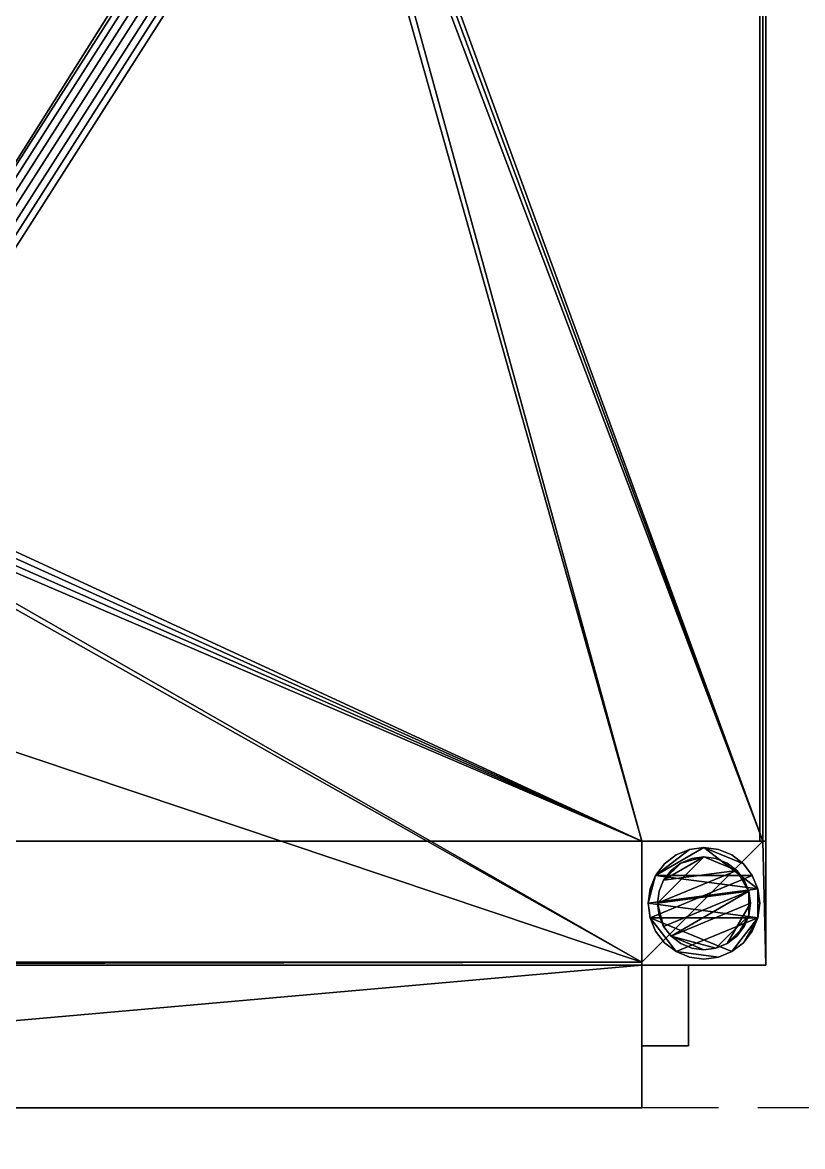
# Model space of a CAD drawing. Header units: millimetres. Extents: x -1 to 1080, y -1245 to 0.
# Drawn here: x 360.2 to 611.8, y -737.5 to -374.9 of the extents above; entities that cross this region are included whole.
import ezdxf

# ---------------------------------------------------------------- set-up
doc = ezdxf.new("R2010")
doc.units = ezdxf.units.MM
doc.linetypes.add('NASCOSTA', pattern=[0.381, 0.254, -0.127])
for name, color, linetype in [('IQ_200_2D', 1, 'Continuous'), ('IQ_200_3D', 1, 'Continuous'), ('IQ_204_2D', 7, 'Continuous'), ('IQ_204_3D', 7, 'Continuous')]:
    doc.layers.add(name, color=color, linetype=linetype)
doc.layers.add('IQ_CURTAIN_3D', color=7, linetype='Continuous', transparency=0.9)

msp = doc.modelspace()

# ---------------------------------------------------------------- linework, layer by layer
at = {"layer": 'IQ_200_2D', "linetype": 'Continuous'}
for p, q in [((600, -54), (600, -679)), ((600, -679), (0, -679)), ((560, -725), (560, -679)), ((40, -725), (560, -725))]:
    msp.add_line(p, q, dxfattribs=at)
at = {"layer": 'IQ_204_2D', "linetype": 'Continuous'}
for p, q in [((575, -704.98), (575, -679)), ((560, -704.98), (575, -704.98))]:
    msp.add_line(p, q, dxfattribs=at)
at = {"layer": 'IQ_204_2D', "linetype": 'NASCOSTA', "ltscale": 100}
msp.add_line((1080, -725), (560, -725), dxfattribs=at)
msp.add_arc((560, -725), 520, 180, 0, dxfattribs=at)
at = {"layer": 'IQ_CURTAIN_3D'}
for p, q in [((600, -420.25, 898.97), (600, -420.25, 1369.03)), ((600, -482.75, 898.97), (600, -482.75, 1369.03)), ((600, -545.25, 898.97), (600, -545.25, 1369.03)), ((600, -607.75, 898.97), (600, -607.75, 1369.03))]:
    msp.add_line(p, q, dxfattribs=at)

# ---------------------------------------------------------------- meshes
at = {"layer": 'IQ_200_3D'}
mesh = msp.add_polyface(dxfattribs=at)
corners = [(0, -54, 1450), (0, -679, 1450), (600, -679, 1450), (600, -54, 1450), (440, -54, 1450), (386, 0, 1450), (214, 0, 1450), (160, -54, 1450)]
mesh.append_faces([[corners[k] for k in face] for face in [(4, 1, 2, 3), (1, 7, 0), (7, 5, 6)]], dxfattribs={"vtx0": -1})
mesh.append_faces([[corners[k] for k in face] for face in [(4, 5, 7, 1)]], dxfattribs={"vtx1": -1, "vtx2": -1, "vtx3": -1})
mesh = msp.add_polyface(dxfattribs=at)
corners = [(600, -54, 725), (600, -679, 725), (560, -679, 725), (560, -725, 725), (40, -725, 725), (40, -679, 725), (0, -679, 725), (0, -54, 725), (160, -54, 725), (214, 0, 725), (386, 0, 725), (440, -54, 725), (1, -639, 725), (40, -639, 725), (40, -678, 725), (560, -678, 725), (560, -639, 725), (599, -639, 725), (599, -94, 725), (560, -94, 725), (560, -55, 725), (40, -55, 725), (40, -94, 725), (1, -94, 725)]
mesh.append_faces([[corners[k] for k in face] for face in [(11, 8, 9, 10)]], dxfattribs={"vtx0": -1})
mesh.append_faces([[corners[k] for k in face] for face in [(23, 7, 21, 22), (20, 0, 18, 19)]], dxfattribs={"vtx0": -1, "vtx1": -1})
mesh.append_faces([[corners[k] for k in face] for face in [(6, 12, 14, 5)]], dxfattribs={"vtx0": -1, "vtx1": -1, "vtx2": -1})
mesh.append_faces([[corners[k] for k in face] for face in [(20, 8, 11, 0)]], dxfattribs={"vtx0": -1, "vtx1": -1, "vtx3": -1})
mesh.append_faces([[corners[k] for k in face] for face in [(7, 23, 12, 6), (8, 20, 21, 7)]], dxfattribs={"vtx0": -1, "vtx2": -1})
mesh.append_faces([[corners[k] for k in face] for face in [(2, 4, 5, 15)]], dxfattribs={"vtx0": -1, "vtx2": -1, "vtx3": -1})
mesh.append_faces([[corners[k] for k in face] for face in [(13, 14, 12)]], dxfattribs={"vtx1": -1})
mesh.append_faces([[corners[k] for k in face] for face in [(14, 15, 5)]], dxfattribs={"vtx1": -1, "vtx2": -1})
mesh.append_faces([[corners[k] for k in face] for face in [(1, 2, 15, 17)]], dxfattribs={"vtx1": -1, "vtx2": -1, "vtx3": -1})
mesh.append_faces([[corners[k] for k in face] for face in [(17, 18, 0, 1)]], dxfattribs={"vtx1": -1, "vtx3": -1})
mesh.append_faces([[corners[k] for k in face] for face in [(15, 16, 17), (2, 3, 4)]], dxfattribs={"vtx2": -1})
mesh = msp.add_polyface(dxfattribs=at)
corners = [(600, -54, 1450), (600, -679, 1450), (600, -679, 725), (600, -54, 725), (600, -639, 850), (600, -639, 1370), (600, -94, 1370), (600, -94, 850)]
mesh.append_faces([[corners[k] for k in face] for face in [(1, 5, 6, 0), (0, 6, 7, 3)]], dxfattribs={"vtx0": -1, "vtx2": -1})
mesh.append_faces([[corners[k] for k in face] for face in [(4, 5, 1, 2), (7, 4, 2, 3)]], dxfattribs={"vtx1": -1, "vtx3": -1})
mesh = msp.add_polyface(dxfattribs=at)
corners = [(1, -639, 201.37), (1, -94, 201.37), (40, -94, 201.37), (40, -55, 201.37), (560, -55, 201.37), (560, -94, 201.37), (599, -94, 201.37), (599, -639, 201.37), (560, -639, 201.37), (560, -678, 201.37), (40, -678, 201.37), (40, -639, 201.37), (141, -553.9, 201.37), (141.34, -556.49, 201.37), (142.34, -558.9, 201.37), (143.93, -560.97, 201.37), (146, -562.56, 201.37), (148.41, -563.56, 201.37), (151, -563.9, 201.37), (153.59, -563.56, 201.37), (156, -562.56, 201.37), (158.07, -560.97, 201.37), (159.66, -558.9, 201.37), (160.66, -556.49, 201.37), (161, -553.9, 201.37), (160.66, -551.31, 201.37), (159.66, -548.9, 201.37), (158.07, -546.83, 201.37), (156, -545.24, 201.37), (153.59, -544.24, 201.37), (151, -543.9, 201.37), (148.41, -544.24, 201.37), (146, -545.24, 201.37), (143.93, -546.83, 201.37), (142.34, -548.9, 201.37), (141.34, -551.31, 201.37), (201, -553.9, 201.37), (201.34, -556.49, 201.37), (202.34, -558.9, 201.37), (203.93, -560.97, 201.37), (206, -562.56, 201.37), (208.41, -563.56, 201.37), (211, -563.9, 201.37), (213.59, -563.56, 201.37), (216, -562.56, 201.37), (218.07, -560.97, 201.37), (219.66, -558.9, 201.37), (220.66, -556.49, 201.37), (221, -553.9, 201.37), (220.66, -551.31, 201.37), (219.66, -548.9, 201.37), (218.07, -546.83, 201.37), (216, -545.24, 201.37), (213.59, -544.24, 201.37), (211, -543.9, 201.37), (208.41, -544.24, 201.37), (206, -545.24, 201.37), (203.93, -546.83, 201.37), (202.34, -548.9, 201.37), (201.34, -551.31, 201.37), (291, -523.9, 201.37), (291.34, -526.49, 201.37), (292.34, -528.9, 201.37), (293.93, -530.97, 201.37), (296, -532.56, 201.37), (298.41, -533.56, 201.37), (301, -533.9, 201.37), (303.59, -533.56, 201.37), (306, -532.56, 201.37), (308.07, -530.97, 201.37), (309.66, -528.9, 201.37), (310.66, -526.49, 201.37), (311, -523.9, 201.37), (310.66, -521.31, 201.37), (309.66, -518.9, 201.37), (308.07, -516.83, 201.37), (306, -515.24, 201.37), (303.59, -514.24, 201.37), (301, -513.9, 201.37), (298.41, -514.24, 201.37), (296, -515.24, 201.37), (293.93, -516.83, 201.37), (292.34, -518.9, 201.37), (291.34, -521.31, 201.37), (447.9, -277, 201.37), (448.24, -279.59, 201.37), (449.24, -282, 201.37), (450.83, -284.07, 201.37), (452.9, -285.66, 201.37), (455.31, -286.66, 201.37), (457.9, -287, 201.37), (460.49, -286.66, 201.37), (462.9, -285.66, 201.37), (464.97, -284.07, 201.37), (466.56, -282, 201.37), (467.56, -279.59, 201.37), (467.9, -277, 201.37), (467.56, -274.41, 201.37), (466.56, -272, 201.37), (464.97, -269.93, 201.37), (462.9, -268.34, 201.37), (460.49, -267.34, 201.37), (457.9, -267, 201.37), (455.31, -267.34, 201.37), (452.9, -268.34, 201.37), (450.83, -269.93, 201.37), (449.24, -272, 201.37), (448.24, -274.41, 201.37)]
mesh.append_faces([[corners[k] for k in face] for face in [(70, 8, 69), (71, 8, 70), (62, 49, 61), (102, 5, 101), (95, 7, 94), (85, 79, 84), (92, 8, 91), (21, 40, 20), (14, 11, 13), (58, 27, 57), (35, 0, 34)]], dxfattribs={"vtx0": -1, "vtx1": -1})
mesh.append_faces([[corners[k] for k in face] for face in [(80, 2, 84, 79)]], dxfattribs={"vtx0": -1, "vtx1": -1, "vtx2": -1})
mesh.append_faces([[corners[k] for k in face] for face in [(80, 54, 30, 2)]], dxfattribs={"vtx0": -1, "vtx1": -1, "vtx2": -1, "vtx3": -1})
mesh.append_faces([[corners[k] for k in face] for face in [(50, 60, 61, 49), (52, 82, 83, 51), (54, 80, 81, 53), (51, 83, 60, 50), (104, 4, 5, 103), (6, 97, 98), (2, 107, 84), (53, 81, 82, 52), (20, 40, 41, 19), (11, 16, 17, 10), (28, 56, 57, 27), (29, 55, 56, 28), (2, 30, 31)]], dxfattribs={"vtx0": -1, "vtx2": -1})
mesh.append_faces([[corners[k] for k in face] for face in [(44, 66, 67, 9), (8, 72, 73, 91)]], dxfattribs={"vtx0": -1, "vtx2": -1, "vtx3": -1})
mesh.append_faces([[corners[k] for k in face] for face in [(67, 68, 9), (71, 72, 8), (96, 97, 6), (93, 94, 7), (100, 101, 5), (99, 100, 5), (102, 103, 5), (106, 107, 2), (42, 43, 10), (44, 45, 66), (18, 19, 10), (17, 18, 10), (15, 16, 11), (14, 15, 11), (12, 13, 11), (31, 32, 2)]], dxfattribs={"vtx1": -1, "vtx2": -1})
mesh.append_faces([[corners[k] for k in face] for face in [(41, 42, 10, 19)]], dxfattribs={"vtx1": -1, "vtx2": -1, "vtx3": -1})
mesh.append_faces([[corners[k] for k in face] for face in [(8, 9, 68, 69), (7, 8, 92, 93), (74, 75, 89, 90), (73, 74, 90, 91), (75, 76, 88, 89), (65, 66, 45, 46), (64, 65, 46, 47), (62, 63, 48, 49), (63, 64, 47, 48), (78, 79, 85, 86), (77, 78, 86, 87), (76, 77, 87, 88), (95, 96, 6, 7), (5, 6, 98, 99), (104, 105, 3, 4), (105, 106, 2, 3), (43, 44, 9, 10), (39, 40, 21, 22), (38, 39, 22, 23), (37, 38, 23, 24), (36, 37, 24, 25), (35, 12, 11, 0), (59, 36, 25, 26), (58, 59, 26, 27), (54, 55, 29, 30), (32, 33, 1, 2), (33, 34, 0, 1)]], dxfattribs={"vtx1": -1, "vtx3": -1})
mesh = msp.add_polyface(dxfattribs=at)
corners = [(0, -639, 850), (600, -639, 850), (600, -94, 850), (0, -94, 850), (0, -94, 850), (0, -94, 850), (0, -639, 850), (0, -639, 850)]
mesh.append_faces([[corners[k] for k in face] for face in [(1, 2, 7, 0), (6, 7, 4, 5)]], dxfattribs={"vtx1": -1})
mesh.append_faces([[corners[k] for k in face] for face in [(2, 3, 4, 7)]], dxfattribs={"vtx2": -1, "vtx3": -1})
mesh = msp.add_polyface(dxfattribs=at)
corners = [(0, -639, 1370), (0, -94, 1370), (600, -94, 1370), (600, -639, 1370)]
mesh.append_faces([[corners[k] for k in face] for face in [(0, 1, 2, 3)]])
mesh = msp.add_polyface(dxfattribs=at)
corners = [(599, -94, 201.37), (599, -94, 725), (599, -639, 725), (599, -639, 201.37)]
mesh.append_faces([[corners[k] for k in face] for face in [(0, 1, 2, 3)]])
mesh = msp.add_polyface(dxfattribs=at)
corners = [(600, -639, 850), (0, -639, 850), (0, -639, 910), (0, -639, 1370), (600, -639, 1370)]
mesh.append_faces([[corners[k] for k in face] for face in [(4, 0, 2, 3)]], dxfattribs={"vtx1": -1})
mesh.append_faces([[corners[k] for k in face] for face in [(0, 1, 2)]], dxfattribs={"vtx2": -1})
mesh = msp.add_polyface(dxfattribs=at)
corners = [(560, -639, 201.37), (560, -639, 725), (560, -678, 725), (560, -678, 201.37)]
mesh.append_faces([[corners[k] for k in face] for face in [(0, 1, 2, 3)]])
mesh = msp.add_polyface(dxfattribs=at)
corners = [(599, -639, 201.37), (599, -639, 725), (560, -639, 725), (560, -639, 201.37)]
mesh.append_faces([[corners[k] for k in face] for face in [(0, 1, 2, 3)]])
mesh = msp.add_polyface(dxfattribs=at)
corners = [(560, -639, 725), (560, -679, 725), (600, -679, 725), (600, -639, 725)]
mesh.append_faces([[corners[k] for k in face] for face in [(0, 1, 2, 3)]])
mesh = msp.add_polyface(dxfattribs=at)
corners = [(600, -679, 75), (560, -679, 75), (560, -639, 75), (600, -639, 75)]
mesh.append_faces([[corners[k] for k in face] for face in [(0, 1, 2, 3)]])
mesh = msp.add_polyface(dxfattribs=at)
corners = [(600, -639, 725), (600, -639, 75), (560, -639, 75), (560, -639, 725)]
mesh.append_faces([[corners[k] for k in face] for face in [(0, 1, 2, 3)]])
mesh = msp.add_polyface(dxfattribs=at)
corners = [(560, -639, 725), (560, -639, 75), (560, -679, 75), (560, -679, 725)]
mesh.append_faces([[corners[k] for k in face] for face in [(0, 1, 2, 3)]])
mesh = msp.add_polyface(dxfattribs=at)
corners = [(562, -659, 5), (562.61, -663.66, 5), (564.41, -668, 5), (567.27, -671.73, 5), (571, -674.59, 5), (575.34, -676.39, 5), (580, -677, 5), (584.66, -676.39, 5), (589, -674.59, 5), (592.73, -671.73, 5), (595.59, -668, 5), (597.39, -663.66, 5), (598, -659, 5), (597.39, -654.34, 5), (595.59, -650, 5), (592.73, -646.27, 5), (589, -643.41, 5), (584.66, -641.61, 5), (580, -641, 5), (575.34, -641.61, 5), (571, -643.41, 5), (567.27, -646.27, 5), (564.41, -650, 5), (562.61, -654.34, 5)]
mesh.append_faces([[corners[k] for k in face] for face in [(11, 8, 9, 10)]], dxfattribs={"vtx0": -1})
mesh.append_faces([[corners[k] for k in face] for face in [(4, 7, 8, 11), (11, 0, 1, 4), (13, 18, 19, 22)]], dxfattribs={"vtx0": -1, "vtx2": -1, "vtx3": -1})
mesh.append_faces([[corners[k] for k in face] for face in [(0, 11, 12, 13)]], dxfattribs={"vtx0": -1, "vtx3": -1})
mesh.append_faces([[corners[k] for k in face] for face in [(2, 3, 4, 1), (16, 17, 18, 15)]], dxfattribs={"vtx2": -1})
mesh.append_faces([[corners[k] for k in face] for face in [(13, 14, 15, 18), (22, 23, 0, 13)]], dxfattribs={"vtx2": -1, "vtx3": -1})
mesh.append_faces([[corners[k] for k in face] for face in [(4, 5, 6, 7), (19, 20, 21, 22)]], dxfattribs={"vtx3": -1})
mesh = msp.add_polyface(dxfattribs=at)
corners = [(562, -659), (562.61, -654.34), (564.41, -650), (567.27, -646.27), (571, -643.41), (575.34, -641.61), (580, -641), (584.66, -641.61), (589, -643.41), (592.73, -646.27), (595.59, -650), (597.39, -654.34), (598, -659), (597.39, -663.66), (595.59, -668), (592.73, -671.73), (589, -674.59), (584.66, -676.39), (580, -677), (575.34, -676.39), (571, -674.59), (567.27, -671.73), (564.41, -668), (562.61, -663.66)]
mesh.append_faces([[corners[k] for k in face] for face in [(2, 0, 1), (15, 13, 14), (13, 11, 12)]], dxfattribs={"vtx0": -1})
mesh.append_faces([[corners[k] for k in face] for face in [(16, 23, 13, 15)]], dxfattribs={"vtx0": -1, "vtx1": -1, "vtx2": -1})
mesh.append_faces([[corners[k] for k in face] for face in [(2, 10, 23, 0)]], dxfattribs={"vtx0": -1, "vtx1": -1, "vtx3": -1})
mesh.append_faces([[corners[k] for k in face] for face in [(2, 5, 6)]], dxfattribs={"vtx0": -1, "vtx2": -1})
mesh.append_faces([[corners[k] for k in face] for face in [(23, 10, 11, 13), (23, 16, 17, 20)]], dxfattribs={"vtx0": -1, "vtx2": -1, "vtx3": -1})
mesh.append_faces([[corners[k] for k in face] for face in [(9, 10, 2, 6)]], dxfattribs={"vtx1": -1, "vtx2": -1, "vtx3": -1})
mesh.append_faces([[corners[k] for k in face] for face in [(3, 4, 5, 2), (18, 19, 20, 17)]], dxfattribs={"vtx2": -1})
mesh.append_faces([[corners[k] for k in face] for face in [(6, 7, 8, 9), (20, 21, 22, 23)]], dxfattribs={"vtx3": -1})
mesh = msp.add_polyface(dxfattribs=at)
corners = [(562, -659, 5), (562.61, -654.34, 5), (564.41, -650, 5), (567.27, -646.27, 5), (571, -643.41, 5), (575.34, -641.61, 5), (580, -641, 5), (584.66, -641.61, 5), (589, -643.41, 5), (592.73, -646.27, 5), (595.59, -650, 5), (597.39, -654.34, 5), (598, -659, 5), (598, -659), (597.39, -654.34), (595.59, -650), (592.73, -646.27), (589, -643.41), (584.66, -641.61), (580, -641), (575.34, -641.61), (571, -643.41), (567.27, -646.27), (564.41, -650), (562.61, -654.34), (562, -659)]
mesh.append_faces([[corners[k] for k in face] for face in [(13, 14, 11, 12), (0, 1, 24, 25)]], dxfattribs={"vtx1": -1})
mesh.append_faces([[corners[k] for k in face] for face in [(14, 15, 10, 11), (16, 17, 8, 9), (15, 16, 9, 10), (17, 18, 7, 8), (6, 7, 18, 19), (19, 20, 5, 6), (20, 21, 4, 5), (22, 23, 2, 3), (21, 22, 3, 4), (23, 24, 1, 2)]], dxfattribs={"vtx1": -1, "vtx3": -1})
mesh = msp.add_polyface(dxfattribs=at)
corners = [(600, -679, 725), (600, -679, 75), (600, -639, 75), (600, -639, 725)]
mesh.append_faces([[corners[k] for k in face] for face in [(0, 1, 2, 3)]])
mesh = msp.add_polyface(dxfattribs=at)
corners = [(565, -659, 75), (565.51, -662.88, 75), (567.01, -666.5, 75), (569.39, -669.61, 75), (572.5, -671.99, 75), (576.12, -673.49, 75), (580, -674, 75), (583.88, -673.49, 75), (587.5, -671.99, 75), (590.61, -669.61, 75), (592.99, -666.5, 75), (594.49, -662.88, 75), (595, -659, 75), (594.49, -655.12, 75), (592.99, -651.5, 75), (590.61, -648.39, 75), (587.5, -646.01, 75), (583.88, -644.51, 75), (580, -644, 75), (576.12, -644.51, 75), (572.5, -646.01, 75), (569.39, -648.39, 75), (567.01, -651.5, 75), (565.51, -655.12, 75)]
mesh.append_faces([[corners[k] for k in face] for face in [(10, 8, 9), (22, 20, 21)]], dxfattribs={"vtx0": -1})
mesh.append_faces([[corners[k] for k in face] for face in [(7, 3, 6)]], dxfattribs={"vtx0": -1, "vtx1": -1})
mesh.append_faces([[corners[k] for k in face] for face in [(22, 15, 18, 20)]], dxfattribs={"vtx0": -1, "vtx1": -1, "vtx2": -1, "vtx3": -1})
mesh.append_faces([[corners[k] for k in face] for face in [(13, 2, 3, 12)]], dxfattribs={"vtx0": -1, "vtx2": -1})
mesh.append_faces([[corners[k] for k in face] for face in [(3, 7, 8, 12)]], dxfattribs={"vtx0": -1, "vtx2": -1, "vtx3": -1})
mesh.append_faces([[corners[k] for k in face] for face in [(17, 18, 15, 16), (19, 20, 18)]], dxfattribs={"vtx1": -1})
mesh.append_faces([[corners[k] for k in face] for face in [(11, 12, 8, 10)]], dxfattribs={"vtx1": -1, "vtx2": -1})
mesh.append_faces([[corners[k] for k in face] for face in [(4, 5, 6, 3)]], dxfattribs={"vtx2": -1})
mesh.append_faces([[corners[k] for k in face] for face in [(0, 1, 2, 13), (13, 14, 15, 0), (22, 23, 0, 15)]], dxfattribs={"vtx2": -1, "vtx3": -1})
mesh = msp.add_polyface(dxfattribs=at)
corners = [(565, -659, 5), (565.51, -655.12, 5), (567.01, -651.5, 5), (569.39, -648.39, 5), (572.5, -646.01, 5), (576.12, -644.51, 5), (580, -644, 5), (583.88, -644.51, 5), (587.5, -646.01, 5), (590.61, -648.39, 5), (592.99, -651.5, 5), (594.49, -655.12, 5), (595, -659, 5), (594.49, -662.88, 5), (592.99, -666.5, 5), (590.61, -669.61, 5), (587.5, -671.99, 5), (583.88, -673.49, 5), (580, -674, 5), (576.12, -673.49, 5), (572.5, -671.99, 5), (569.39, -669.61, 5), (567.01, -666.5, 5), (565.51, -662.88, 5)]
mesh.append_faces([[corners[k] for k in face] for face in [(9, 6, 7, 8), (4, 2, 3), (15, 13, 14)]], dxfattribs={"vtx0": -1})
mesh.append_faces([[corners[k] for k in face] for face in [(18, 21, 17)]], dxfattribs={"vtx0": -1, "vtx1": -1})
mesh.append_faces([[corners[k] for k in face] for face in [(22, 0, 11, 21)]], dxfattribs={"vtx0": -1, "vtx1": -1, "vtx2": -1})
mesh.append_faces([[corners[k] for k in face] for face in [(0, 6, 9, 11), (21, 11, 13, 17)]], dxfattribs={"vtx0": -1, "vtx1": -1, "vtx2": -1, "vtx3": -1})
mesh.append_faces([[corners[k] for k in face] for face in [(23, 0, 22), (12, 13, 11)]], dxfattribs={"vtx1": -1})
mesh.append_faces([[corners[k] for k in face] for face in [(16, 17, 13, 15)]], dxfattribs={"vtx1": -1, "vtx2": -1})
mesh.append_faces([[corners[k] for k in face] for face in [(9, 10, 11)]], dxfattribs={"vtx2": -1})
mesh.append_faces([[corners[k] for k in face] for face in [(4, 5, 6, 2), (0, 1, 2, 6)]], dxfattribs={"vtx2": -1, "vtx3": -1})
mesh.append_faces([[corners[k] for k in face] for face in [(18, 19, 20, 21)]], dxfattribs={"vtx3": -1})
mesh = msp.add_polyface(dxfattribs=at)
corners = [(565, -659, 75), (565.51, -655.12, 75), (567.01, -651.5, 75), (569.39, -648.39, 75), (572.5, -646.01, 75), (576.12, -644.51, 75), (580, -644, 75), (583.88, -644.51, 75), (587.5, -646.01, 75), (590.61, -648.39, 75), (592.99, -651.5, 75), (594.49, -655.12, 75), (595, -659, 75), (595, -659, 5), (594.49, -655.12, 5), (592.99, -651.5, 5), (590.61, -648.39, 5), (587.5, -646.01, 5), (583.88, -644.51, 5), (580, -644, 5), (576.12, -644.51, 5), (572.5, -646.01, 5), (569.39, -648.39, 5), (567.01, -651.5, 5), (565.51, -655.12, 5), (565, -659, 5)]
mesh.append_faces([[corners[k] for k in face] for face in [(1, 24, 25, 0)]], dxfattribs={"vtx0": -1})
mesh.append_faces([[corners[k] for k in face] for face in [(8, 17, 18, 7), (9, 16, 17, 8), (7, 18, 19, 6), (15, 10, 11, 14), (5, 20, 21, 4), (4, 21, 22, 3), (2, 23, 24, 1), (3, 22, 23, 2), (20, 5, 6, 19)]], dxfattribs={"vtx0": -1, "vtx2": -1})
mesh.append_faces([[corners[k] for k in face] for face in [(13, 14, 11, 12)]], dxfattribs={"vtx1": -1})
mesh.append_faces([[corners[k] for k in face] for face in [(9, 10, 15, 16)]], dxfattribs={"vtx1": -1, "vtx3": -1})
mesh = msp.add_polyface(dxfattribs=at)
corners = [(598, -659, 5), (597.39, -663.66, 5), (595.59, -668, 5), (592.73, -671.73, 5), (589, -674.59, 5), (584.66, -676.39, 5), (580, -677, 5), (575.34, -676.39, 5), (571, -674.59, 5), (567.27, -671.73, 5), (564.41, -668, 5), (562.61, -663.66, 5), (562, -659, 5), (562, -659), (562.61, -663.66), (564.41, -668), (567.27, -671.73), (571, -674.59), (575.34, -676.39), (580, -677), (584.66, -676.39), (589, -674.59), (592.73, -671.73), (595.59, -668), (597.39, -663.66), (598, -659)]
mesh.append_faces([[corners[k] for k in face] for face in [(13, 14, 11, 12), (0, 1, 24, 25)]], dxfattribs={"vtx1": -1})
mesh.append_faces([[corners[k] for k in face] for face in [(14, 15, 10, 11), (16, 17, 8, 9), (15, 16, 9, 10), (17, 18, 7, 8), (6, 7, 18, 19), (19, 20, 5, 6), (20, 21, 4, 5), (22, 23, 2, 3), (21, 22, 3, 4), (23, 24, 1, 2)]], dxfattribs={"vtx1": -1, "vtx3": -1})
mesh = msp.add_polyface(dxfattribs=at)
corners = [(595, -659, 75), (594.49, -662.88, 75), (592.99, -666.5, 75), (590.61, -669.61, 75), (587.5, -671.99, 75), (583.88, -673.49, 75), (580, -674, 75), (576.12, -673.49, 75), (572.5, -671.99, 75), (569.39, -669.61, 75), (567.01, -666.5, 75), (565.51, -662.88, 75), (565, -659, 75), (565, -659, 5), (565.51, -662.88, 5), (567.01, -666.5, 5), (569.39, -669.61, 5), (572.5, -671.99, 5), (576.12, -673.49, 5), (580, -674, 5), (583.88, -673.49, 5), (587.5, -671.99, 5), (590.61, -669.61, 5), (592.99, -666.5, 5), (594.49, -662.88, 5), (595, -659, 5)]
mesh.append_faces([[corners[k] for k in face] for face in [(1, 24, 25, 0)]], dxfattribs={"vtx0": -1})
mesh.append_faces([[corners[k] for k in face] for face in [(11, 14, 15, 10), (10, 15, 16, 9), (8, 17, 18, 7), (9, 16, 17, 8), (7, 18, 19, 6), (5, 20, 21, 4), (4, 21, 22, 3), (2, 23, 24, 1), (3, 22, 23, 2), (20, 5, 6, 19)]], dxfattribs={"vtx0": -1, "vtx2": -1})
mesh.append_faces([[corners[k] for k in face] for face in [(12, 13, 14, 11)]], dxfattribs={"vtx2": -1})
mesh = msp.add_polyface(dxfattribs=at)
corners = [(560, -678, 201.37), (560, -678, 725), (40, -678, 725), (40, -678, 201.37)]
mesh.append_faces([[corners[k] for k in face] for face in [(0, 1, 2, 3)]])
mesh = msp.add_polyface(dxfattribs=at)
corners = [(600, -679, 1450), (0, -679, 1450), (0, -679, 725), (40, -679, 725), (40, -679, 1410), (560, -679, 1410), (560, -679, 1345.39), (575, -679, 1345.39), (575, -679, 1265.39), (560, -679, 1265.39), (560, -679, 869.61), (575, -679, 869.61), (575, -679, 789.61), (560, -679, 789.61), (560, -679, 725), (600, -679, 725), (31.62, -679, 1095.39), (31.62, -679, 1020.39), (9.48, -679, 1020.39), (9.48, -679, 1095.39)]
mesh.append_faces([[corners[k] for k in face] for face in [(7, 0, 5, 6)]], dxfattribs={"vtx0": -1, "vtx1": -1})
mesh.append_faces([[corners[k] for k in face] for face in [(4, 1, 19, 16)]], dxfattribs={"vtx0": -1, "vtx1": -1, "vtx3": -1})
mesh.append_faces([[corners[k] for k in face] for face in [(1, 4, 5, 0), (19, 1, 2, 18), (0, 7, 8, 15), (3, 17, 18, 2)]], dxfattribs={"vtx0": -1, "vtx2": -1})
mesh.append_faces([[corners[k] for k in face] for face in [(14, 15, 12, 13)]], dxfattribs={"vtx1": -1})
mesh.append_faces([[corners[k] for k in face] for face in [(11, 12, 15, 8)]], dxfattribs={"vtx1": -1, "vtx2": -1, "vtx3": -1})
mesh.append_faces([[corners[k] for k in face] for face in [(3, 4, 16, 17)]], dxfattribs={"vtx1": -1, "vtx3": -1})
mesh.append_faces([[corners[k] for k in face] for face in [(8, 9, 10, 11)]], dxfattribs={"vtx3": -1})
mesh = msp.add_polyface(dxfattribs=at)
corners = [(40, -725, 1410), (560, -725, 1410), (560, -679, 1410), (40, -679, 1410)]
mesh.append_faces([[corners[k] for k in face] for face in [(0, 1, 2, 3)]])
mesh = msp.add_polyface(dxfattribs=at)
corners = [(560, -679, 1410), (560, -725, 1410), (560, -725, 725), (560, -679, 725), (560, -679, 789.61), (560, -704.98, 789.61), (560, -704.98, 869.61), (560, -679, 869.61), (560, -679, 1265.39), (560, -704.98, 1265.39), (560, -704.98, 1345.39), (560, -679, 1345.39)]
mesh.append_faces([[corners[k] for k in face] for face in [(5, 2, 3, 4)]], dxfattribs={"vtx0": -1})
mesh.append_faces([[corners[k] for k in face] for face in [(2, 5, 6, 9)]], dxfattribs={"vtx0": -1, "vtx2": -1, "vtx3": -1})
mesh.append_faces([[corners[k] for k in face] for face in [(0, 1, 10, 11)]], dxfattribs={"vtx1": -1})
mesh.append_faces([[corners[k] for k in face] for face in [(9, 10, 1, 2)]], dxfattribs={"vtx1": -1, "vtx3": -1})
mesh.append_faces([[corners[k] for k in face] for face in [(7, 8, 9, 6)]], dxfattribs={"vtx2": -1})
mesh = msp.add_polyface(dxfattribs=at)
corners = [(560, -679, 725), (560, -679, 75), (600, -679, 75), (600, -679, 725)]
mesh.append_faces([[corners[k] for k in face] for face in [(0, 1, 2, 3)]])
mesh = msp.add_polyface(dxfattribs=at)
corners = [(40, -725, 1410), (40, -725, 725), (560, -725, 725), (560, -725, 1410)]
mesh.append_faces([[corners[k] for k in face] for face in [(0, 1, 2, 3)]])
at = {"layer": 'IQ_204_3D'}
mesh = msp.add_polyface(dxfattribs=at)
corners = [(575, -704.98, 1345.39), (575, -679, 1345.39), (560, -679, 1345.39), (560, -704.98, 1345.39)]
mesh.append_faces([[corners[k] for k in face] for face in [(0, 1, 2, 3)]])
mesh = msp.add_polyface(dxfattribs=at)
corners = [(560, -704.98, 1265.39), (560, -679, 1265.39), (575, -679, 1265.39), (575, -704.98, 1265.39)]
mesh.append_faces([[corners[k] for k in face] for face in [(0, 1, 2, 3)]])
mesh = msp.add_polyface(dxfattribs=at)
corners = [(575, -704.98, 869.61), (575, -679, 869.61), (560, -679, 869.61), (560, -704.98, 869.61)]
mesh.append_faces([[corners[k] for k in face] for face in [(0, 1, 2, 3)]])
mesh = msp.add_polyface(dxfattribs=at)
corners = [(560, -704.98, 789.61), (560, -679, 789.61), (575, -679, 789.61), (575, -704.98, 789.61)]
mesh.append_faces([[corners[k] for k in face] for face in [(0, 1, 2, 3)]])
mesh = msp.add_polyface(dxfattribs=at)
corners = [(575, -704.98, 1265.39), (575, -679, 1265.39), (575, -679, 1345.39), (575, -704.98, 1345.39)]
mesh.append_faces([[corners[k] for k in face] for face in [(0, 1, 2, 3)]])
mesh = msp.add_polyface(dxfattribs=at)
corners = [(575, -704.98, 789.61), (575, -679, 789.61), (575, -679, 869.61), (575, -704.98, 869.61)]
mesh.append_faces([[corners[k] for k in face] for face in [(0, 1, 2, 3)]])
mesh = msp.add_polyface(dxfattribs=at)
corners = [(575, -704.98, 1345.39), (560, -704.98, 1345.39), (560, -704.98, 1265.39), (575, -704.98, 1265.39), (575, -704.98, 789.61), (575, -704.98, 869.61), (560, -704.98, 869.61), (560, -704.98, 789.61)]
mesh.append_faces([[corners[k] for k in face] for face in [(3, 0, 1, 2), (4, 5, 6, 7)]])
at = {"layer": 'IQ_CURTAIN_3D'}
mesh = msp.add_polyface(dxfattribs=at)
corners = [(600, -94, 898.97), (600, -639, 898.97), (598, -639, 898.97), (598, -94, 898.97)]
mesh.append_faces([[corners[k] for k in face] for face in [(0, 1, 2, 3)]])
mesh = msp.add_polyface(dxfattribs=at)
corners = [(598, -639, 1370), (600, -639, 1370), (600, -94, 1370), (598, -94, 1370)]
mesh.append_faces([[corners[k] for k in face] for face in [(0, 1, 2, 3)]])
mesh = msp.add_polyface(dxfattribs=at)
corners = [(598, -94, 1370), (598, -94, 898.97), (598, -639, 898.97), (598, -639, 1370)]
mesh.append_faces([[corners[k] for k in face] for face in [(0, 1, 2, 3)]])
mesh = msp.add_polyface(dxfattribs=at)
corners = [(600, -639, 1370), (600, -639, 898.97), (600, -94, 898.97), (600, -94, 1370)]
mesh.append_faces([[corners[k] for k in face] for face in [(0, 1, 2, 3)]])
mesh = msp.add_polyface(dxfattribs=at)
corners = [(598, -639, 1370), (598, -639, 898.97), (600, -639, 898.97), (600, -639, 1370)]
mesh.append_faces([[corners[k] for k in face] for face in [(0, 1, 2, 3)]])

doc.saveas('drawing.dxf')
